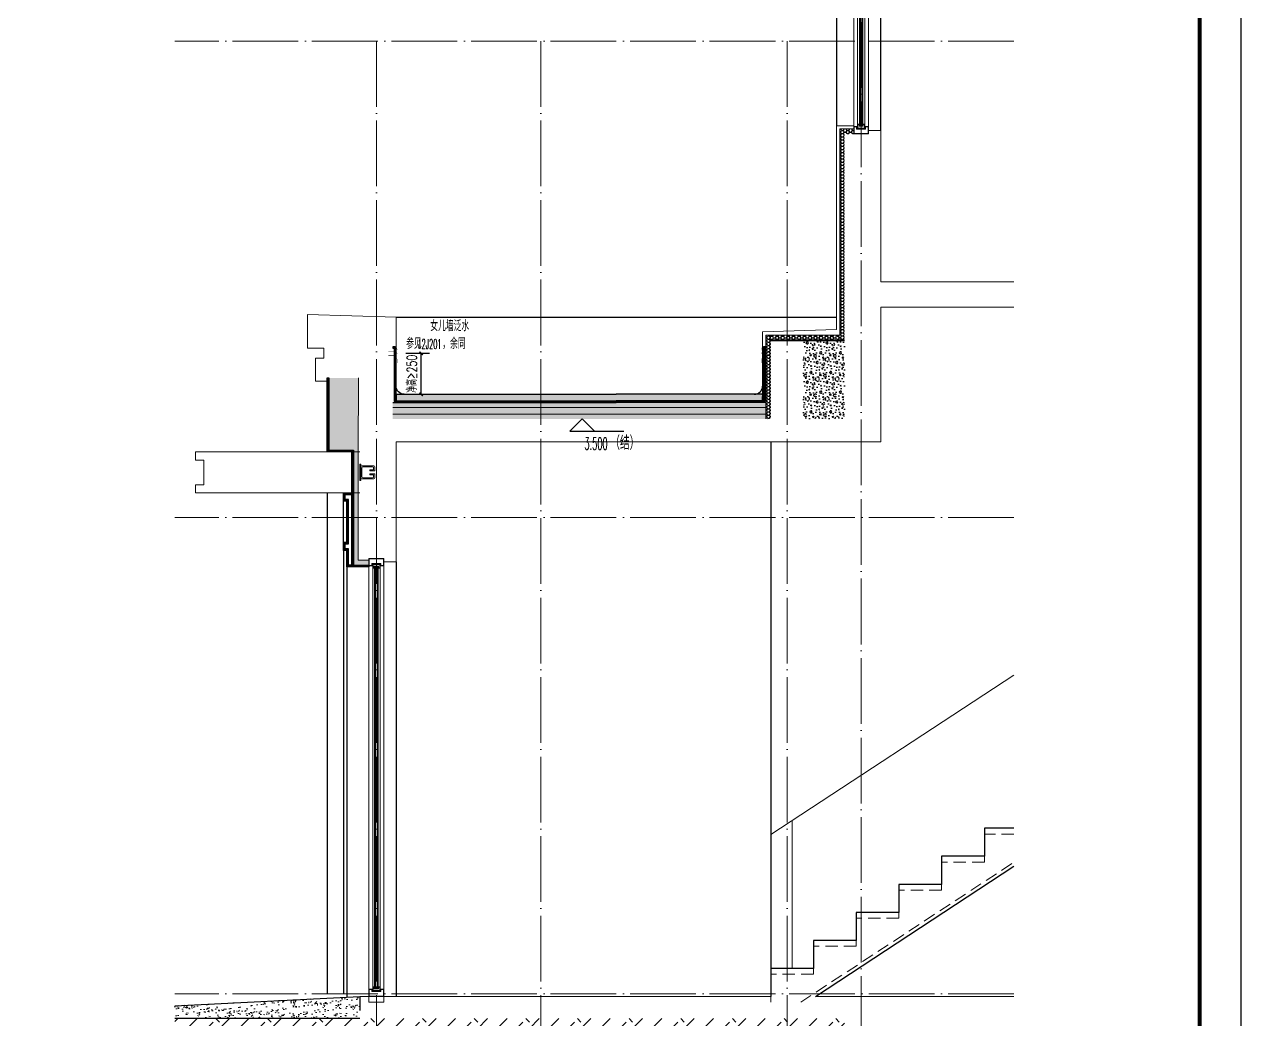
# Model space of a CAD drawing. Extents: x -518115 to 790560, y -210384 to 1628073.
# Drawn here: x 660578 to 667980, y -168600 to -162541 of the extents above; entities that cross this region are included whole.
import ezdxf
from ezdxf.xclip import XClip

# ---------------------------------------------------------------- set-up
doc = ezdxf.new("R2010")
doc.units = 0
doc.header["$LTSCALE"] = 1000
doc.header["$MEASUREMENT"] = 0
doc.header["$XCLIPFRAME"] = 0
for name, pattern in [('DASH', [0.35, 0.25, -0.1]), ('DOTE', [2.42, 2, -0.2, 0.02, -0.2]), ('HIDDEN', [0.375, 0.25, -0.125])]:
    doc.linetypes.add(name, pattern=pattern)
for name, color, linetype in [('3-剖面填充（细）', 250, 'Continuous'), ('3-屋面构造层', 157, 'Continuous'), ('DIM_ELEV', 3, 'Continuous'), ('DIM_IDEN', 67, 'Continuous'), ('PUB_TEXT', 4, 'Continuous'), ('SURFACE', 6, 'Continuous'), ('图框', 140, 'Continuous'), ('看线', 251, 'Continuous'), ('立面', 73, 'Continuous'), ('立面-看线', 251, 'Continuous')]:
    doc.layers.add(name, color=color, linetype=linetype)
for name, color, linetype, lineweight in [('DOTE', 19, 'DOTE', 9), ('PUB_HATCH', 8, 'Continuous', 9), ('S_WINDOW', 144, 'Continuous', 15), ('STAIR', 2, 'Continuous', 18), ('WALL', 9, 'Continuous', 40), ('内粉刷', 37, 'Continuous', 9), ('填充', 251, 'Continuous', 5), ('栏杆', 163, 'Continuous', 5), ('立面-普通轮廓', 7, 'Continuous', 18), ('立面-栏杆', 105, 'Continuous', 15), ('细细', 250, 'Continuous', 0)]:
    doc.layers.add(name, color=color, linetype=linetype, lineweight=lineweight)
doc.styles.add('_TCH_DIM', font='SIMPLEX.shx', dxfattribs={"width": 0.7, "bigfont": 'GBCBIG.shx'})
doc.styles.add('_TCH_DIM_T3', font='SIMPLEX.shx', dxfattribs={"width": 0.494118, "bigfont": 'GBCBIG.shx'})
doc.dimstyles.new('_TCH_ARCH&&20', dxfattribs={"dimtxt": 59.5, "dimasz": 20, "dimexe": 50, "dimexo": 60, "dimgap": 25.25, "dimtad": 1, "dimdec": 0, "dimzin": 0, "dimdsep": 46, "dimtxsty": '_TCH_DIM_T3', "dimblk": 'ARCHTICK', "dimcen": 0.09, "dimclrt": 7, "dimazin": 2, "dimtfac": 1, "dimtdec": 0, "dimtix": 1, "dimtmove": 2, "dimatfit": 3, "dimfxl": 1, "dimtolj": 1, "dimtzin": 0, "dimarcsym": 0})
pattern_1 = [(315, (-218910.2607, -140541.0897), (-1.767766953, -1.767766953), []), (315, (-218909.0822, -140541.0897), (-1.767766953, -1.767766953), [])]
pattern_2 = [(315, (-218910.2607, -141979.3279), (-1.767766953, -1.767766953), []), (315, (-218909.0822, -141979.3279), (-1.767766953, -1.767766953), [])]
pattern_3 = [(315, (-341744.1448, -698010.1697), (-1.767766953, -1.767766953), []), (315, (-341742.9663, -698010.1697), (-1.767766953, -1.767766953), [])]
pattern_4 = [(315, (-341744.146, -695306.734), (-1.767766953, -1.767766953), []), (315, (-341742.9675, -695306.734), (-1.767766953, -1.767766953), [])]

# ---------------------------------------------------------------- blocks, each defined once
blk = doc.blocks.new('FGHFG4334GDFGDFFGGGGGGDFG4G')
at = {"layer": 'SURFACE', "const_width": 2.25}
for points in [[(46.5, 0), (0, 0)], [(46.5, -27.6), (0, -27.6)]]:
    blk.add_lwpolyline(points, dxfattribs=at)
at = {"layer": 'SURFACE', "const_width": 1.5}
blk.add_lwpolyline([(46.5, 17.2, -1), (46.5, 5.2), (46.5, -6.8, -1), (46.5, -18.8), (46.5, -36.8), (52.5, -48), (52.5, -72.8)], format="xyb", dxfattribs=at)
blk = doc.blocks.new('FGDGDGD')
at = {"layer": '3-屋面构造层'}
h = blk.add_hatch(dxfattribs=at)
h.set_pattern_fill('隔热材料01', color=256, scale=7.692308, style=0)
h.set_pattern_definition([(270, (9.5186, 433.228), (3.846153863, -7e-16), [0.385980771, -3.460173092]), (270, (6.637, 433.228), (3.846153863, -7e-16), [0.385980771, -3.460173092]), (90, (8.5996, 430.618), (-3.846153863, 2e-16), [0.385980771, -3.460173092]), (90, (7.556, 430.618), (-3.846153863, 2e-16), [0.385980771, -3.460173092]), (180, (10.002, 430), (-5e-16, -3.846153863), [3.848019248, 0.001865385]), (135, (8.9282, 430.193), (2e-16, 3.846144175), [0.328307694, -5.110980792]), (116.56505, (12.5422, 430.4251), (8.6793e-06, 3.8461487416), [0.215769232, -8.384500037]), (116.56505, (8.696, 430.4251), (8.6793e-06, 3.8461487416), [0.215769232, -8.384500037]), (153.43495, (13.1603, 430), (-8.679e-06, 3.846148742), [0.431538463, -8.168730805]), (153.43495, (9.3142, 430), (-8.679e-06, 3.846148742), [0.431538463, -8.168730805]), (63.43495, (12.4457, 431.0041), (-8.6793e-06, 3.8461487416), [2.054923086, -6.545346183]), (63.43495, (8.5996, 431.0041), (-8.6793e-06, 3.8461487416), [2.054923086, -6.545346183]), (116.56505, (13.3647, 433.228), (8.6793e-06, 3.8461487416), [0.215769232, -8.384500037]), (116.56505, (9.5186, 433.228), (8.6793e-06, 3.8461487416), [0.215769232, -8.384500037]), (135, (9.422, 433.421), (2e-16, 3.846144175), [0.328307694, -5.110980792]), (153.43495, (13.036, 433.6532), (-8.679e-06, 3.846148742), [0.431538463, -8.168730805]), (153.43495, (9.19, 433.6532), (-8.679e-06, 3.846148742), [0.431538463, -8.168730805]), (45, (6.7336, 433.421), (2e-16, 3.846144175), [0.328307694, -5.110980792]), (63.43495, (10.4833, 433.228), (-8.6793e-06, 3.8461487416), [0.215769232, -8.384500037]), (63.43495, (6.6371, 433.228), (-8.6793e-06, 3.8461487416), [0.215769232, -8.384500037]), (26.56505, (10.812, 433.6532), (8.679e-06, 3.846148742), [0.431538463, -8.168730805]), (26.56505, (6.9658, 433.6532), (8.679e-06, 3.846148742), [0.431538463, -8.168730805]), (116.56505, (11.4023, 431.0041), (8.6793e-06, 3.8461487416), [2.054923086, -6.545346183]), (116.56505, (7.5561, 431.0041), (8.6793e-06, 3.8461487416), [2.054923086, -6.545346183]), (45, (7.2275, 430.193), (2e-16, 3.846144175), [0.328307694, -5.110980792]), (63.43495, (11.3058, 430.4251), (-8.6793e-06, 3.8461487416), [0.215769232, -8.384500037]), (63.43495, (7.4596, 430.4251), (-8.6793e-06, 3.8461487416), [0.215769232, -8.384500037]), (26.56505, (10.6877, 430), (8.679e-06, 3.846148742), [0.431538463, -8.168730805]), (26.56505, (6.8415, 430), (8.679e-06, 3.846148742), [0.431538463, -8.168730805])])
edge = h.paths.add_edge_path()
edge.add_arc((682180.8, 585366.2), 9.23, 450, 540, ccw=False)
edge.add_line((682180.8, 585375.4), (682191.6, 585375.4))
edge.add_line((682191.6, 585375.4), (682191.6, 585366.2))
edge.add_line((682191.6, 585366.2), (682171.6, 585366.2))
h = blk.add_hatch(dxfattribs=at)
h.set_pattern_fill('混凝土', color=256, scale=5, angle=-1.14576, style=0)
h.set_pattern_definition([(48.854237, (-82751.966, -43707.863), (35.7930991, -3.8540962), [3.75, -41.25]), (353.854237, (-82751.966, -43707.863), (-6.1841378, 37.7408106), [3, -33]), (99.305637, (-82748.983, -43708.185), (29.6089874, 33.886691), [3.1870095, -35.0571056]), (45.038437, (-82751.766, -43697.865), (53.1858973, -9.3413237), [5.625, -61.875]), (95.489837, (-82747.334, -43698.644), (47.6977146, 47.7616795), [4.7805144, -52.58565]), (350.038437, (-82751.766, -43697.865), (47.6976773, 47.7617167), [4.5, -49.5]), (19.854237, (-82746.817, -43700.465), (29.4368469, -20.7237073), [3.75, -41.25]), (324.854237, (-82746.817, -43700.465), (12.8883392, 36.0069862), [3, -33]), (70.305637, (-82744.364, -43702.192), (42.3251977, 15.2832459), [3.1870095, -35.0571056]), (36.3542372, (-82751.966, -43707.863), (0.9406985, 16.62920733), [0, -32.6, 0, -33.5, 0, -33.125]), (6.3542372, (-82751.966, -43707.863), (13.54517982, 19.45362572), [0, -19.1, 0, -31.85, 0, -12.625]), (326.3542372, (-82763.114, -43707.64), (26.66323482, -1.66123381), [0, -12.5, 0, -39, 0, -51.75]), (316.3542372, (-82768.113, -43707.54), (29.2535633, 4.4211788), [0, -16.25, 0, -25.9, 0, -36.75])])
h.paths.add_polyline_path([(674875.1, 585046.2), (674875.1, 585086.2), (682171.6, 585086.2), (682171.6, 585046.2)])
h = blk.add_hatch(dxfattribs=at)
h.set_pattern_fill('隔热材料03', color=256, scale=12.5, style=0)
h.set_pattern_definition([(113.578, (-500407.8114, 374696.8656), (-0.0086926214, 6.2699620763), [1.075, -0.5693125, 2.8375, -0.5693125, 1.075, -0.6825]), (66.42, (-500406.1744, 374696.8656), (2.727787851, 6.0425e-05), [1.075, -0.5693125, 2.840375, -0.5693125, 1.075, -0.6825]), (180, (-500406.1744, 374696.8656), (0, 6.25), [1.636625, -1.0910625]), (180, (-500407.538, 374702.4906), (0, 6.25), [1.636625, -1.0910625]), (90, (-500405.7427, 374697.8548), (2.72775, 2e-16), [0.52175, -5.72825]), (90, (-500407.1066, 374700.9798), (2.72775, 2e-16), [0.52175, -5.72825]), (90, (-500408.2427, 374697.8548), (2.72775, 2e-16), [0.52175, -5.72825]), (90, (-500409.6066, 374700.9798), (2.72775, 2e-16), [0.52175, -5.72825])])
edge = h.paths.add_edge_path()
edge.add_line((682177.8, 585086.2), (682177.8, 585050.2))
edge.add_arc((682171.6, 585050.2), 6.25, 270, 360, ccw=False)
edge.add_line((682171.6, 585044), (682171.6, 585086.2))
edge.add_line((682171.6, 585086.2), (682177.8, 585086.2))
h = blk.add_hatch(dxfattribs=at)
h.set_pattern_fill('焦渣矿渣', color=256, scale=4, angle=-1.14576, style=0)
h.set_pattern_definition([(358.8542372, (-82751.966, -43697.863), (8.27546507, 13.69326162), [1.6, -14.4]), (298.8542372, (-82751.966, -43697.863), (15.99644496, -0.32013217), [1.6, -14.4]), (238.8542372, (-82750.366, -43697.895), (7.72097989, -14.0133938), [1.6, -14.4]), (268.8542372, (-82745.567, -43697.991), (15.83683295, -8.3183365), [2.4, -11.456]), (268.8542372, (-82743.967, -43698.023), (15.83683295, -8.3183365), [2.4, -11.456]), (268.8542372, (-82742.368, -43698.055), (15.83683295, -8.3183365), [2.4, -11.456])])
h.paths.add_polyline_path([(674875.1, 585006.2), (674875.1, 585036.2), (682191.6, 585036.2), (682191.6, 585006.2)])
h = blk.add_hatch(dxfattribs=at)
h.set_pattern_fill('加气混凝土', color=256, scale=5, style=0)
h.set_pattern_definition([(0, (-82734.266, -43726.163), (30, 60), [0, -60]), (0, (-82769.366, -43734.263), (30, 60), [0, -60]), (0, (-82749.866, -43734.863), (30, 60), [0, -60]), (0, (-82728.566, -43717.163), (30, 60), [0, -60]), (0, (-82753.466, -43737.863), (30, 60), [0, -60]), (0, (-82722.566, -43679.363), (30, 60), [0, -60]), (0, (-82740.866, -43684.163), (30, 60), [0, -60]), (0, (-82731.266, -43691.663), (30, 60), [0, -60]), (0, (-82780.166, -43692.863), (30, 60), [0, -60]), (0, (-82750.766, -43695.563), (30, 60), [0, -60]), (0, (-82762.166, -43710.863), (30, 60), [0, -60]), (0, (-82761.566, -43733.363), (30, 60), [0, -60]), (0, (-82739.066, -43735.763), (30, 60), [0, -60]), (0, (-82722.566, -43709.363), (30, 60), [0, -60]), (0, (-82778.666, -43718.663), (30, 60), [0, -60]), (0, (-82773.566, -43708.463), (30, 60), [0, -60]), (0, (-82750.166, -43712.663), (30, 60), [0, -60]), (0, (-82758.566, -43721.363), (30, 60), [0, -60]), (0, (-82763.366, -43701.563), (30, 60), [0, -60]), (0, (-82755.866, -43679.063), (30, 60), [0, -60]), (0, (-82776.266, -43731.263), (30, 60), [0, -60]), (0, (-82743.266, -43691.363), (30, 60), [0, -60]), (0, (-82771.166, -43690.463), (30, 60), [0, -60]), (0, (-82775.966, -43682.663), (30, 60), [0, -60]), (130.601294, (-82726.2516, -43698.149), (-149.999998343, 180.000000787), [2.6341554, -1103.7111]), (18.4349488, (-82730.537, -43697.006), (149.99999945, 59.99999956), [2.710524, -376.76279]), (90, (-82730.537, -43699.578), (30, 60), [2.5714284, -117.428565]), (161.565051, (-82727.966, -43700.435), (-150.000000755, 59.99999553), [2.710524, -376.76279]), (53.1301023, (-82727.966, -43700.435), (30.00000006, 59.99999997), [2.857143, -297.14285]), (135, (-82725.68, -43731.006), (-30.00000363, 59.99999594), [2.424366, -167.28126]), (45, (-82729.109, -43731.006), (29.9999998, 59.99999976), [2.424366, -167.28126]), (135, (-82727.394, -43732.72), (-30.00000363, 59.99999594), [2.424366, -167.28126]), (45, (-82727.394, -43732.72), (29.9999998, 59.99999976), [2.424366, -167.28126]), (116.565051, (-82754.537, -43690.72), (-5.2e-06, 119.9999967), [3.1943826, -63.88765]), (180, (-82755.966, -43687.863), (-30, 60), [3.4285716, -56.571425]), (63.434949, (-82760.823, -43690.72), (3e-07, 119.9999994), [3.1943826, -63.88765]), (116.565051, (-82759.394, -43693.58), (-5.2e-06, 119.9999967), [3.1943826, -63.88765]), (0, (-82759.394, -43693.58), (30, 60), [3.4285716, -56.571425]), (63.434949, (-82755.966, -43693.58), (3e-07, 119.9999994), [3.1943826, -63.88765]), (107.102728, (-82731.9658, -43711.0063), (-89.999996559, 300.000000484), [3.8861346, -1628.29025]), (143.972626, (-82733.1087, -43707.292), (-569.999992774, 419.999999525), [3.8861346, -812.202]), (180, (-82736.25, -43705.006), (-30, 60), [3.7142856, -56.28571]), (36.0273733, (-82743.1087, -43707.292), (569.999995788, 419.999995472), [3.8861346, -812.202]), (71.5650511, (-82744.252, -43710.721), (90.00000046, 299.99999948), [3.6140316, -375.85928]), (107.102728, (-82743.1087, -43714.4348), (-89.999996559, 300.000000484), [3.8861346, -1628.29025]), (143.972626, (-82739.966, -43716.7206), (-569.999992774, 419.999999525), [3.8861346, -812.202]), (0, (-82739.966, -43716.72), (30, 60), [3.7142856, -56.28571]), (36.0273733, (-82736.2516, -43716.7206), (569.999995788, 419.999995472), [3.8861346, -812.202]), (71.5650511, (-82733.109, -43714.435), (90.00000046, 299.99999948), [3.6140316, -375.85928]), (150.255118, (-82731.3944, -43683.006), (-90.000000213, 59.999999257), [2.303502, -481.43196]), (90, (-82733.394, -43684.15), (30, 60), [2.2857144, -117.714275]), (29.7448813, (-82733.3944, -43684.149), (90.000000053, 59.99999972), [2.303502, -481.43196]), (116.565051, (-82745.394, -43725.58), (-5.2e-06, 119.9999967), [3.1943826, -63.88765]), (168.690067, (-82746.823, -43722.7206), (-270.0000002, 59.999998494), [2.9137254, -608.96855]), (41.1859251, (-82751.9658, -43724.149), (749.999995456, 659.999994229), [3.0371844, -1272.5802]), (90, (-82751.966, -43727.006), (30, 60), [2.857143, -117.14285]), (138.814074, (-82749.68, -43729.0063), (-749.999986669, 660.000004204), [3.0371844, -1272.5802]), (16.6992442, (-82749.68, -43729.0063), (989.999992552, 299.999996858), [2.982945, -1249.85375]), (60.9453959, (-82746.823, -43728.149), (29.99999992, 59.999999469), [2.9416086, -1232.53395]), (109.983106, (-82770.5373, -43700.4348), (-150.000000565, 419.9999988885), [3.3442002, -1401.21975]), (155.556045, (-82771.68, -43697.292), (-390.0000014866, 179.99999626), [3.4522986, -1446.51315]), (24.4439547, (-82777.9658, -43697.292), (390.0000001945, 179.999999134), [3.4522986, -1446.51315]), (70.0168934, (-82779.1087, -43700.4348), (150.000000452, 419.999998958), [3.3442002, -1401.21975]), (109.983106, (-82777.9658, -43703.5777), (-150.000000565, 419.9999988885), [3.3442002, -1401.21975]), (160.016893, (-82774.823, -43704.7206), (-150.000000088, 59.999997267), [3.3442002, -698.93775]), (19.9831065, (-82774.823, -43704.7206), (149.999999176, 59.999999905), [3.3442002, -698.93775]), (70.0168934, (-82771.68, -43703.5777), (150.000000452, 419.999998958), [3.3442002, -1401.21975]), (122.005383, (-82748.2516, -43705.8634), (-30.000004026, 59.999996937), [2.6954232, -563.3434]), (18.4349488, (-82752.252, -43704.435), (149.99999945, 59.99999956), [2.710524, -376.76279]), (90, (-82752.252, -43707.006), (30, 60), [2.5714284, -117.428565]), (161.565051, (-82749.68, -43707.863), (-150.000000755, 59.99999553), [2.710524, -376.76279]), (54.4623222, (-82749.68, -43707.8634), (209.999999696, 299.99999955), [2.457807, -1029.82115]), (116.565051, (-82765.68, -43720.435), (-5.2e-06, 119.9999967), [3.1943826, -63.88765]), (180, (-82767.11, -43717.58), (-30, 60), [3.142857, -56.85714]), (59.0362434, (-82771.966, -43720.435), (30.000000098, 59.99999971), [3.3319728, -696.3822]), (120.963756, (-82770.2516, -43723.292), (-30.0000041, 59.999997245), [3.3319728, -696.3822]), (0, (-82770.25, -43723.29), (30, 60), [3.142857, -56.85714]), (63.434949, (-82767.11, -43723.29), (3e-07, 119.9999994), [3.1943826, -63.88765])])
h.paths.add_polyline_path([(682191.6, 584936.2), (674875.1, 584936.2), (674875.1, 584966.2), (682191.6, 584966.2)])
at = {"layer": '立面-看线'}
h = blk.add_hatch(dxfattribs=at)
h.set_pattern_fill('HONEY', color=256, scale=7)
h.set_pattern_definition([(0, (-799653.24, -415240.13), (16.66875, 9.623705), [11.1125, -22.225]), (120, (-799653.24, -415240.13), (-16.66874801, 9.62370845), [11.1125, -22.225]), (60, (-799653.24, -415240.13), (1.99e-06, 19.24741345), [-22.225, 11.1125])])
h.paths.add_polyline_path([(682191.6, 584966.2), (674875.1, 584966.2), (674875.1, 585006.2), (682191.6, 585006.2)])
at = {"layer": '3-屋面构造层'}
for p, q in [((682177.8, 585086.2), (674875.1, 585086.2)), ((682171.6, 585046.2), (674875.1, 585046.2)), ((682171.6, 585086.2), (682171.6, 585044)), ((682191.6, 585036.2), (674875.1, 585036.2))]:
    blk.add_line(p, q, dxfattribs=at)
at = {"layer": '3-屋面构造层', "color": 251, "linetype": 'DASH', "ltscale": 0.05, "true_color": 0x636466, "const_width": 2.5}
for points in [[(682056.6, 585042.7), (682171.6, 585042.7, 0.414214), (682179.1, 585050.2), (682179.1, 585366.2)], [(682056.6, 585039), (682171.6, 585039, 0.414214), (682182.8, 585050.2), (682182.8, 585366.2)]]:
    blk.add_lwpolyline(points, format="xyb", dxfattribs=at)
at = {"layer": '3-屋面构造层', "color": 251, "true_color": 0x636466}
for points in [[(682056.6, 585041.5), (682171.6, 585041.5, 0.414214), (682180.3, 585050.2), (682180.3, 585366.2)], [(682056.6, 585044), (682171.6, 585044, 0.414214), (682177.8, 585050.2), (682177.8, 585366.2)], [(682056.6, 585040.2), (682171.6, 585040.2, 0.414214), (682181.6, 585050.2), (682181.6, 585366.2), (682184.1, 585366.2), (682184.1, 585050.2, -0.414214), (682171.6, 585037.7), (682056.6, 585037.7)]]:
    blk.add_lwpolyline(points, format="xyb", dxfattribs=at)
at = {"layer": '3-屋面构造层', "ltscale": 0.8}
blk.add_lwpolyline([(682171.6, 585366.2, -0.414214), (682180.8, 585375.4), (682191.6, 585375.4), (682191.6, 585366.2), (682171.6, 585366.2)], format="xyb", dxfattribs=at)
at = {"layer": '3-屋面构造层', "color": 251, "linetype": 'DASH', "ltscale": 0.05, "true_color": 0x636466, "const_width": 2.5}
for points in [[(682056.6, 585042.7), (682042.7, 585039)], [(682042.7, 585039), (674875.1, 585039)]]:
    blk.add_lwpolyline(points, dxfattribs=at)
at = {"layer": '3-屋面构造层', "color": 251, "true_color": 0x636466}
for points in [[(682056, 585043.8), (682042.1, 585040.1)], [(682042.7, 585040.2), (674875.1, 585040.2)], [(674875.1, 585037.7), (682042.7, 585037.7)], [(682043.2, 585037.9), (682057.1, 585041.6)]]:
    blk.add_lwpolyline(points, dxfattribs=at)
at = {"layer": '3-屋面构造层'}
blk.add_arc((682121.6, 585136.2), 50, 270, 360, dxfattribs=at)
at = {"layer": 'PUB_HATCH', "color": 215, "true_color": 0xa953a0}
for p, q in [((682191.6, 585006.2), (674875.1, 585006.2)), ((682191.6, 584966.2), (674875.1, 584966.2))]:
    blk.add_line(p, q, dxfattribs=at)
at = {"layer": '3-屋面构造层', "color": 1, "xscale": -1}
blk.add_blockref('FGHFG4334GDFGDFFGGGGGGDFG4G', (682218.1, 585349), dxfattribs=at)
blk = doc.blocks.new('A$C40486AD2')
at = {"layer": 'PUB_TEXT', "style": '_TCH_DIM'}
for s, height, width, p in [('女儿墙泛水', 67.52, 0.7, (254.8, 115.3)), ('参见', 67.52, 0.7, (107.7, 7.5)), ('，余同', 67.52, 0.7, (327.8, 7.5)), ('12J201', 59.5, 0.494118, (176.6, 7.5))]:
    blk.add_text(s, height=height, dxfattribs=dict(at, width=width)).set_placement(p)
blk = doc.blocks.new('_ArchTick')
at = {"color": 0, "linetype": 'ByBlock', "const_width": 0.4}
blk.add_lwpolyline([(-0.5, -0.5), (0.5, 0.5)], dxfattribs=at)
blk = doc.blocks.new('*D331')
at = {"layer": 'Defpoints', "color": 0, "transparency": 16777216}
for p in [(662840.3, -164543), (662992.8, -164543), (662840.3, -164793)]:
    blk.add_point(p, dxfattribs=at)
at = {"layer": 'DIM_IDEN', "color": 0, "lineweight": -2, "transparency": 16777216}
for p, q in [((662900.3, -164543), (663042.8, -164543)), ((662992.8, -164793), (662992.8, -164543)), ((662900.3, -164793), (663042.8, -164793))]:
    blk.add_line(p, q, dxfattribs=at)
at = {"layer": 'DIM_IDEN', "color": 0, "lineweight": -2, "transparency": 16777216, "xscale": 20, "yscale": 20, "zscale": 20}
for p, rotation in [((662992.8, -164543), 90), ((662992.8, -164793), 270)]:
    blk.add_blockref('_ArchTick', p, dxfattribs=dict(at, rotation=rotation))
at = {"layer": 'DIM_IDEN', "color": 7, "transparency": 16777216, "insert": (662936.2, -164668), "char_height": 59.5, "attachment_point": 5, "rotation": 90, "style": '_TCH_DIM_T3'}
blk.add_mtext('\\A1;{\\W0.70588;净高≥250}', dxfattribs=at)
blk = doc.blocks.new('zrszerf')
at = {"layer": '细细'}
h = blk.add_hatch(dxfattribs=at)
h.set_pattern_fill('金属', color=256, style=0)
h.set_pattern_definition(pattern_1)
h.paths.add_polyline_path([(257694.9, 608543.3), (257714.9, 608543.3), (257714.9, 608556.8), (257764.9, 608556.8), (257764.9, 608543.3), (257784.9, 608543.3), (257784.9, 608588.3), (257694.9, 608588.3)])
h.paths.add_polyline_path([(257712.9, 608558.8), (257712.9, 608545.3), (257696.9, 608545.3), (257696.9, 608586.3), (257782.9, 608586.3), (257782.9, 608545.3), (257766.9, 608545.3), (257766.9, 608558.8)], flags=16)
h = blk.add_hatch(dxfattribs=at)
h.set_pattern_fill('金属', color=256, style=0)
h.set_pattern_definition(pattern_1)
h.paths.add_polyline_path([(257762.4, 608554.8), (257762.4, 608529.8), (257750.4, 608529.8), (257750.4, 608539.8), (257729.4, 608539.8), (257729.4, 608529.8), (257717.4, 608529.8), (257717.4, 608554.8)])
h.paths.add_polyline_path([(257719.4, 608552.8), (257719.4, 608531.8), (257727.4, 608531.8), (257727.4, 608541.8), (257752.4, 608541.8), (257752.4, 608531.8), (257760.4, 608531.8), (257760.4, 608552.8)], flags=16)
h = blk.add_hatch(color=256, dxfattribs=at)
edge = h.paths.add_edge_path()
edge.add_line((257735.4, 608539.8), (257735.4, 608527.8))
edge.add_arc((257739.9, 608519.5), 9.44, 61.51755, 118.48245, ccw=False)
edge.add_line((257744.4, 608527.8), (257744.4, 608539.8))
edge.add_arc((257739.9, 608548.1), 9.44, 241.51755, 298.48245, ccw=False)
h = blk.add_hatch(dxfattribs=at)
h.set_pattern_fill('金属', color=256, style=0)
h.set_pattern_definition(pattern_2)
h.paths.add_polyline_path([(257694.9, 607233.3), (257714.9, 607233.3), (257714.9, 607219.8), (257764.9, 607219.8), (257764.9, 607233.3), (257784.9, 607233.3), (257784.9, 607188.3), (257694.9, 607188.3)])
h.paths.add_polyline_path([(257712.9, 607217.8), (257712.9, 607231.3), (257696.9, 607231.3), (257696.9, 607190.3), (257782.9, 607190.3), (257782.9, 607231.3), (257766.9, 607231.3), (257766.9, 607217.8)], flags=16)
h = blk.add_hatch(dxfattribs=at)
h.set_pattern_fill('金属', color=256, style=0)
h.set_pattern_definition(pattern_2)
h.paths.add_polyline_path([(257762.4, 607221.8), (257762.4, 607246.8), (257750.4, 607246.8), (257750.4, 607236.8), (257729.4, 607236.8), (257729.4, 607246.8), (257717.4, 607246.8), (257717.4, 607221.8)])
h.paths.add_polyline_path([(257719.4, 607223.8), (257719.4, 607244.8), (257727.4, 607244.8), (257727.4, 607234.8), (257752.4, 607234.8), (257752.4, 607244.8), (257760.4, 607244.8), (257760.4, 607223.8)], flags=16)
h = blk.add_hatch(color=256, dxfattribs=at)
edge = h.paths.add_edge_path()
edge.add_line((257735.4, 607236.8), (257735.4, 607248.8))
edge.add_arc((257739.9, 607257.1), 9.44, 241.51755, 298.48245)
edge.add_line((257744.4, 607248.8), (257744.4, 607236.8))
edge.add_arc((257739.9, 607228.5), 9.44, 61.51755, 118.48245)
at = {"layer": 'S_WINDOW'}
for p, q in [((257694.9, 607233.3), (257694.9, 608543.3)), ((257717.4, 607246.8), (257717.4, 608529.8)), ((257762.4, 607246.8), (257762.4, 608529.8)), ((257784.9, 607233.3), (257784.9, 608543.3))]:
    blk.add_line(p, q, dxfattribs=at)
for points in [[(257784.9, 608588.3), (257784.9, 608543.3), (257764.9, 608543.3), (257764.9, 608556.8), (257714.9, 608556.8), (257714.9, 608543.3), (257694.9, 608543.3), (257694.9, 608588.3)], [(257782.9, 608586.3), (257782.9, 608545.3), (257766.9, 608545.3), (257766.9, 608558.8), (257712.9, 608558.8), (257712.9, 608545.3), (257696.9, 608545.3), (257696.9, 608586.3)], [(257762.4, 608554.8), (257762.4, 608529.8), (257750.4, 608529.8), (257750.4, 608539.8), (257729.4, 608539.8), (257729.4, 608529.8), (257717.4, 608529.8), (257717.4, 608554.8)], [(257760.4, 608552.8), (257760.4, 608531.8), (257752.4, 608531.8), (257752.4, 608541.8), (257727.4, 608541.8), (257727.4, 608531.8), (257719.4, 608531.8), (257719.4, 608552.8)], [(257784.9, 607188.3), (257784.9, 607233.3), (257764.9, 607233.3), (257764.9, 607219.8), (257714.9, 607219.8), (257714.9, 607233.3), (257694.9, 607233.3), (257694.9, 607188.3)], [(257782.9, 607190.3), (257782.9, 607231.3), (257766.9, 607231.3), (257766.9, 607217.8), (257712.9, 607217.8), (257712.9, 607231.3), (257696.9, 607231.3), (257696.9, 607190.3)], [(257762.4, 607221.8), (257762.4, 607246.8), (257750.4, 607246.8), (257750.4, 607236.8), (257729.4, 607236.8), (257729.4, 607246.8), (257717.4, 607246.8), (257717.4, 607221.8)], [(257760.4, 607223.8), (257760.4, 607244.8), (257752.4, 607244.8), (257752.4, 607234.8), (257727.4, 607234.8), (257727.4, 607244.8), (257719.4, 607244.8), (257719.4, 607223.8)]]:
    blk.add_lwpolyline(points, close=True, dxfattribs=at)
at = {"layer": '细细'}
for points in [[(257729.4, 608529.8), (257729.4, 607246.8)], [(257735.4, 607248.8), (257735.4, 608539.8)], [(257744.4, 607248.8), (257744.4, 608539.8)], [(257750.4, 608529.8), (257750.4, 607246.8)]]:
    blk.add_lwpolyline(points, dxfattribs=at)
for points in [[(257735.4, 608539.8), (257735.4, 608527.8, -0.253805), (257744.4, 608527.8), (257744.4, 608539.8, -0.253805)], [(257735.4, 607236.8), (257735.4, 607248.8, 0.253805), (257744.4, 607248.8), (257744.4, 607236.8, 0.253805)]]:
    blk.add_lwpolyline(points, format="xyb", close=True, dxfattribs=at)
blk = doc.blocks.new('A$C657A2A31')
at = {"layer": '栏杆', "color": 5}
for p, q in [((0, 0), (6.4, 0)), ((0, -100.3), (0, 0)), ((6.4, 0), (6.4, -100.3)), ((84.4, -10), (12.4, -10)), ((12.4, -22.3), (12.4, -78)), ((77.4, -16.3), (18.4, -16.3)), ((59.6, -35.7), (59.6, -41.7)), ((80.4, -35.7), (59.6, -35.7)), ((87.4, -41.7), (59.6, -41.7)), ((59.6, -58.6), (59.6, -64.6)), ((87.4, -58.6), (59.6, -58.6)), ((80.4, -64.6), (59.6, -64.6)), ((83.4, -32.7), (83.4, -22.3)), ((83.4, -67.6), (83.4, -78)), ((90.4, -16), (90.4, -38.7)), ((90.4, -84.3), (90.4, -61.6)), ((6.4, -100.3), (0, -100.3)), ((84.4, -90.3), (12.4, -90.3)), ((77.4, -84), (18.4, -84))]:
    blk.add_line(p, q, dxfattribs=at)
for centre, radius, start, end in [((12.4, -16), 6, 90, 180), ((18.4, -22.3), 6, 90, 180), ((77.4, -22.3), 6, 0, 90), ((80.4, -32.7), 3, 270, 0), ((80.4, -67.6), 3, 0, 90), ((84.4, -16), 6, 0, 90), ((87.4, -38.7), 3, 270, 0), ((87.4, -61.6), 3, 0, 90), ((12.4, -84.3), 6, 180, 270), ((18.4, -78), 6, 180, 270), ((77.4, -78), 6, 270, 0), ((84.4, -84.3), 6, 270, 0)]:
    blk.add_arc(centre, radius, start, end, dxfattribs=at)
blk = doc.blocks.new('GFDDDDRG')
at = {"layer": '图框'}
blk.add_lwpolyline([(923310, -107437), (923310, -159999), (893610, -159999), (893610, -107437)], close=True, dxfattribs=at)
blk.add_lwpolyline([(923310, -107437), (923310, -159999), (893610, -159999), (893610, -107437)], close=True, dxfattribs=at)
at = {"layer": '图框', "const_width": 50}
blk.add_lwpolyline([(894110, -159499), (922810, -159499), (922810, -108687), (894110, -108687)], close=True, dxfattribs=at)

msp = doc.modelspace()

# ---------------------------------------------------------------- hatches: boundary and pattern name
h = msp.add_hatch()
h.set_pattern_fill('ANSI34', color=1, style=0, double=1)
h.set_pattern_definition([(45, (-623812.582, -677943.816), (-6.73519209, 6.73519209), []), (45, (-623810.337, -677943.816), (-6.73519209, 6.73519209), []), (45, (-623808.092, -677943.816), (-6.73519209, 6.73519209), []), (45, (-623805.847, -677943.816), (-6.73519209, 6.73519209), [])])
h.paths.add_polyline_path([(662570.3, -165143), (662570.3, -165843), (662675.3, -165843), (662675.3, -165833), (662580.3, -165833), (662580.3, -165133), (662430.3, -165133), (662430.3, -164693), (662420.3, -164693), (662420.3, -165143)])
at = {"layer": '3-剖面填充（细）'}
h = msp.add_hatch(dxfattribs=at)
h.set_pattern_fill('加气混凝土', color=256, scale=10)
h.set_pattern_definition([(0, (261192.37, -76051.22), (60, 120), [0, -120]), (0, (261122.17, -76067.42), (60, 120), [0, -120]), (0, (261161.17, -76068.62), (60, 120), [0, -120]), (0, (261203.77, -76033.22), (60, 120), [0, -120]), (0, (261153.97, -76074.62), (60, 120), [0, -120]), (0, (261215.77, -75957.62), (60, 120), [0, -120]), (0, (261179.17, -75967.22), (60, 120), [0, -120]), (0, (261198.37, -75982.22), (60, 120), [0, -120]), (0, (261100.57, -75984.62), (60, 120), [0, -120]), (0, (261159.37, -75990.02), (60, 120), [0, -120]), (0, (261136.57, -76020.62), (60, 120), [0, -120]), (0, (261137.77, -76065.62), (60, 120), [0, -120]), (0, (261182.77, -76070.42), (60, 120), [0, -120]), (0, (261215.77, -76017.62), (60, 120), [0, -120]), (0, (261103.57, -76036.22), (60, 120), [0, -120]), (0, (261113.77, -76015.82), (60, 120), [0, -120]), (0, (261160.57, -76024.22), (60, 120), [0, -120]), (0, (261143.77, -76041.62), (60, 120), [0, -120]), (0, (261134.17, -76002.02), (60, 120), [0, -120]), (0, (261149.17, -75957.02), (60, 120), [0, -120]), (0, (261108.37, -76061.42), (60, 120), [0, -120]), (0, (261174.37, -75981.62), (60, 120), [0, -120]), (0, (261118.57, -75979.82), (60, 120), [0, -120]), (0, (261108.97, -75964.22), (60, 120), [0, -120]), (130.601294, (261208.3994, -75995.188), (-299.99999669, 360.00000157), [5.26831, -2207.4222]), (18.434949, (261199.828, -75992.902), (299.9999989, 119.9999991), [5.421048, -753.52558]), (90, (261199.83, -75998.045), (60, 120), [5.142857, -234.85713]), (161.565051, (261204.97, -75999.76), (-300.0000015, 119.99999105), [5.421048, -753.52558]), (53.130102, (261204.97, -75999.76), (60.0000001, 120), [5.714286, -594.2857]), (135, (261209.542, -76060.9), (-60.0000073, 119.999992), [4.848732, -334.56252]), (45, (261202.685, -76060.9), (59.9999996, 119.9999995), [4.848732, -334.56252]), (135, (261206.114, -76064.33), (-60.0000073, 119.999992), [4.848732, -334.56252]), (45, (261206.114, -76064.33), (59.9999996, 119.9999995), [4.848732, -334.56252]), (116.56505, (261151.83, -75980.33), (-1e-05, 239.999993), [6.388765, -127.7753]), (180, (261148.97, -75974.62), (-60, 120), [6.857143, -113.14285]), (63.43495, (261139.26, -75980.33), (5e-07, 240), [6.388765, -127.7753]), (116.56505, (261142.11, -75986.04), (-1e-05, 239.999993), [6.388765, -127.7753]), (0, (261142.11, -75986.04), (60, 120), [6.857143, -113.14285]), (63.43495, (261148.97, -75986.04), (5e-07, 240), [6.388765, -127.7753]), (107.102728, (261196.971, -76020.902), (-179.99999312, 600.00000097), [7.77227, -3256.5805]), (143.972626, (261194.685, -76013.473), (-1139.99998555, 839.99999905), [7.77227, -1624.404]), (180, (261188.4, -76008.9), (-60, 120), [7.42857, -112.57142]), (36.0273733, (261174.685, -76013.473), (1139.99999158, 839.99999094), [7.77227, -1624.404]), (71.565051, (261172.4, -76020.33), (180.0000009, 599.999999), [7.228063, -751.71856]), (107.102728, (261174.685, -76027.759), (-179.99999312, 600.00000097), [7.77227, -3256.5805]), (143.972626, (261180.971, -76032.3305), (-1139.99998555, 839.99999905), [7.77227, -1624.404]), (0, (261180.97, -76032.33), (60, 120), [7.42857, -112.57142]), (36.0273733, (261188.399, -76032.3305), (1139.99999158, 839.99999094), [7.77227, -1624.404]), (71.565051, (261194.685, -76027.76), (180.0000009, 599.999999), [7.228063, -751.71856]), (150.255118, (261198.114, -75964.902), (-180.0000004, 119.9999985), [4.607004, -962.86392]), (90, (261194.114, -75967.19), (60, 120), [4.57143, -235.42855]), (29.7448813, (261194.114, -75967.188), (180.0000001, 119.99999944), [4.607004, -962.86392]), (116.56505, (261170.11, -76050.04), (-1e-05, 239.999993), [6.388765, -127.7753]), (168.690067, (261167.257, -76044.33), (-540.0000004, 119.999997), [5.82745, -1217.9371]), (41.1859251, (261156.971, -76047.1877), (1499.99999091, 1319.99998846), [6.07437, -2545.1604]), (90, (261156.97, -76052.9), (60, 120), [5.714286, -234.2857]), (138.814074, (261161.542, -76056.902), (-1499.99997334, 1320.00000841), [6.07437, -2545.1604]), (16.6992442, (261161.542, -76056.902), (1979.9999851, 599.999993716), [5.96589, -2499.7075]), (60.9453959, (261167.2565, -76055.1877), (59.99999984, 119.99999894), [5.883217, -2465.0679]), (109.983106, (261119.828, -75999.759), (-300.00000113, 839.99999778), [6.6884, -2802.4395]), (155.556045, (261117.5423, -75993.4734), (-780.000002973, 359.99999252), [6.904597, -2893.0263]), (24.4439547, (261104.971, -75993.4734), (780.00000039, 359.99999827), [6.904597, -2893.0263]), (70.0168934, (261102.685, -75999.759), (300.000000904, 839.999997916), [6.6884, -2802.4395]), (109.983106, (261104.971, -76006.045), (-300.00000113, 839.99999778), [6.6884, -2802.4395]), (160.016893, (261111.257, -76008.331), (-300.00000018, 119.99999453), [6.6884, -1397.8755]), (19.9831065, (261111.257, -76008.331), (299.99999835, 119.9999998), [6.6884, -1397.8755]), (70.0168934, (261117.5423, -76006.045), (300.000000904, 839.999997916), [6.6884, -2802.4395]), (122.005383, (261164.4, -76010.616), (-60.00000805, 119.99999387), [5.390846, -1126.6868]), (18.434949, (261156.4, -76007.76), (299.9999989, 119.9999991), [5.421048, -753.52558]), (90, (261156.4, -76012.9), (60, 120), [5.142857, -234.85713]), (161.565051, (261161.542, -76014.616), (-300.0000015, 119.99999105), [5.421048, -753.52558]), (54.4623222, (261161.542, -76014.616), (419.99999939, 599.9999991), [4.915614, -2059.6423]), (116.56505, (261129.54, -76039.76), (-1e-05, 239.999993), [6.388765, -127.7753]), (180, (261126.69, -76034.04), (-60, 120), [6.285714, -113.71428]), (59.0362434, (261116.971, -76039.759), (60.0000002, 119.99999942), [6.663946, -1392.7644]), (120.963756, (261120.399, -76045.473), (-60.0000082, 119.9999945), [6.663946, -1392.7644]), (0, (261120.4, -76045.47), (60, 120), [6.285714, -113.71428]), (63.43495, (261126.69, -76045.47), (5e-07, 240), [6.388765, -127.7753])])
h.paths.add_polyline_path([(665570.3, -164463), (665320.3, -164463), (665320.3, -164943), (665570.3, -164943)])
at = {"layer": '填充'}
h = msp.add_hatch(dxfattribs=at)
h.set_pattern_fill('AR-CONC', color=256, scale=50, style=0)
h.set_pattern_definition([(50, (-13924977.7, -5524350.75), (91.0923345, -7.96954277), [9.525, -104.775]), (355, (-13924977.7, -5524350.75), (-17.621413, 95.52832144), [7.62, -83.82]), (100.451, (-13924970.11, -5524351.415), (73.47125083, 87.5583439), [8.095, -89.045]), (46.1842, (-13924977.7, -5524325.35), (135.53952045, -21.021164), [14.2875, -157.1625]), (96.6356, (-13924966.4, -5524327.1), (118.7021172, 123.712778), [12.1425, -133.5675]), (351.184, (-13924977.7, -5524325.35), (118.7023029, 123.7125589), [11.43, -125.73]), (21, (-13924965, -5524331.7), (75.8074399, -51.13275926), [9.525, -104.775]), (326, (-13924965, -5524331.7), (30.9010142, 92.09398306), [7.62, -83.82]), (71.4514, (-13924958.68, -5524335.96), (106.7082454, 40.96142886), [8.095, -89.045]), (37.5, (-13924977.7, -5524350.75), (1.544301625, 42.277519437), [0, -82.804, 0, -85.09, 0, -84.1375]), (7.5, (-13924977.7, -5524350.75), (33.40983126, 50.09028741), [0, -48.514, 0, -80.899, 0, -32.0675]), (327.5, (-13925006.02, -5524350.75), (67.79529758, -2.864372), [0, -31.75, 0, -99.06, 0, -131.445]), (317.5, (-13925018.72, -5524350.75), (74.0645907, 12.71324552), [0, -41.275, 0, -65.786, 0, -93.345])])
h.paths.add_polyline_path([(661493.3, -168514.3), (661493.3, -168592.7), (662620.3, -168592.7), (662620.3, -168458.2)])
h = msp.add_hatch(dxfattribs=at)
h.set_pattern_fill('EARTH', color=250, scale=70, angle=45, style=0)
h.set_pattern_definition([(45, (-135833.03, -555057.3), (0, 314.308964), [222.25, -222.25]), (45, (-135891.96, -554998.36), (0, 314.308964), [222.25, -222.25]), (45, (-135950.9, -554939.43), (0, 314.308964), [222.25, -222.25]), (135, (-135950.9, -554900.14), (-314.308964, 0), [222.25, -222.25]), (135, (-135891.96, -554841.2), (-314.308964, 0), [222.25, -222.25]), (135, (-135833.03, -554782.27), (-314.308964, 0), [222.25, -222.25])])
h.paths.add_polyline_path([(661493.3, -169167.4), (665070.3, -169167.4), (665070.3, -169543), (665570.3, -169543), (665570.3, -168592.8), (661493.3, -168593)])
at = {"layer": '立面'}
h = msp.add_hatch(dxfattribs=at)
h.set_pattern_fill('ANSI31', color=251, scale=2)
h.set_pattern_definition([(45, (-122863.6334, -555044.0018), (-2.24506403, 2.24506403), [])])
h.paths.add_polyline_path([(662570.2, -165393), (662570.4, -165843), (662540.4, -165843), (662540.4, -165742.7), (662520.4, -165742.7), (662520.4, -165692.7), (662540.4, -165692.7), (662540.5, -165442.9), (662520.3, -165442.7), (662520.3, -165393)])
h.paths.add_polyline_path([(662550.5, -165433), (662530.3, -165432.8), (662530.3, -165403), (662570.3, -165403), (662570.3, -165833), (662550.4, -165833), (662550.5, -165732.7), (662530.4, -165732.7), (662530.4, -165702.7), (662550.4, -165702.7)], flags=16)
at = {"layer": '立面-看线'}
h = msp.add_hatch(dxfattribs=at)
h.set_pattern_fill('HONEY', color=256, scale=7)
h.set_pattern_definition([(0, (-145482.979, -549539.967), (16.66875, 9.623705), [11.1125, -22.225]), (120, (-145482.979, -549539.967), (-16.66874801, 9.62370845), [11.1125, -22.225]), (60, (-145482.979, -549539.967), (1.99e-06, 19.24741345), [-22.225, 11.1125])])
h.paths.add_polyline_path([(665540.3, -164093), (665570.3, -164093), (665570.3, -163208), (665625.3, -163208), (665625.3, -163178), (665540.3, -163178)])
h = msp.add_hatch(dxfattribs=at)
h.set_pattern_fill('HONEY', color=256, scale=7)
h.set_pattern_definition([(0, (-145482.956, -549539.965), (16.66875, 9.623705), [11.1125, -22.225]), (120, (-145482.956, -549539.965), (-16.66874801, 9.62370845), [11.1125, -22.225]), (60, (-145482.956, -549539.965), (1.99e-06, 19.24741345), [-22.225, 11.1125])])
h.paths.add_polyline_path([(665540.3, -164463), (665570.3, -164463), (665570.3, -164093), (665540.3, -164093)])
h = msp.add_hatch(dxfattribs=at)
h.set_pattern_fill('HONEY', color=256, scale=7)
h.set_pattern_definition([(0, (-145932.948, -549539.962), (16.66875, 9.623705), [11.1125, -22.225]), (120, (-145932.948, -549539.962), (-16.66874801, 9.62370845), [11.1125, -22.225]), (60, (-145932.948, -549539.962), (1.99e-06, 19.24741345), [-22.225, 11.1125])])
h.paths.add_polyline_path([(665120.3, -164433), (665090.3, -164433), (665090.3, -164943), (665120.3, -164943)])
h = msp.add_hatch(dxfattribs=at)
h.set_pattern_fill('HONEY', color=256, scale=7)
h.set_pattern_definition([(0, (-145512.977, -549059.919), (16.66875, 9.623705), [11.1125, -22.225]), (120, (-145512.977, -549059.919), (-16.66874801, 9.62370845), [11.1125, -22.225]), (60, (-145512.977, -549059.919), (1.99e-06, 19.24741345), [-22.225, 11.1125])])
h.paths.add_polyline_path([(665540.3, -164433), (665120.3, -164433), (665120.3, -164463), (665540.3, -164463)])
h = msp.add_hatch(dxfattribs=at)
h.set_pattern_fill('HONEY', color=256, scale=7)
h.set_pattern_definition([(0, (-623812.582, -677943.816), (16.66875, 9.623705), [11.1125, -22.225]), (120, (-623812.582, -677943.816), (-16.66874801, 9.62370845), [11.1125, -22.225]), (60, (-623812.582, -677943.816), (1.99e-06, 19.24741345), [-22.225, 11.1125])])
h.paths.add_polyline_path([(662610.7, -164693.1), (662430.3, -164693), (662430.5, -165133), (662580.1, -165133), (662579.8, -165833), (662674.7, -165833), (662675.3, -165803), (662610.3, -165803), (662609.8, -165153), (662610.3, -165153.1)])
at = {"layer": '细细'}
h = msp.add_hatch(dxfattribs=at)
h.set_pattern_fill('金属', color=256, style=0)
h.set_pattern_definition(pattern_4)
h.paths.add_polyline_path([(662765.3, -165838), (662745.3, -165838), (662745.3, -165824.5), (662695.3, -165824.5), (662695.3, -165838), (662675.3, -165838), (662675.3, -165793), (662765.3, -165793)])
h.paths.add_polyline_path([(662747.3, -165822.5), (662747.3, -165836), (662763.3, -165836), (662763.3, -165795), (662677.3, -165795), (662677.3, -165836), (662693.3, -165836), (662693.3, -165822.5)], flags=16)
h = msp.add_hatch(dxfattribs=at)
h.set_pattern_fill('金属', color=256, style=0)
h.set_pattern_definition(pattern_4)
h.paths.add_polyline_path([(662697.8, -165826.5), (662697.8, -165851.5), (662709.8, -165851.5), (662709.8, -165841.5), (662730.8, -165841.5), (662730.8, -165851.5), (662742.8, -165851.5), (662742.8, -165826.5)])
h.paths.add_polyline_path([(662740.8, -165828.5), (662740.8, -165849.5), (662732.8, -165849.5), (662732.8, -165839.5), (662707.8, -165839.5), (662707.8, -165849.5), (662699.8, -165849.5), (662699.8, -165828.5)], flags=16)
h = msp.add_hatch(color=256, dxfattribs=at)
edge = h.paths.add_edge_path()
edge.add_line((662724.8, -165841.5), (662724.8, -165853.5))
edge.add_arc((662720.3, -165861.8), 9.44, 61.51755, 118.48245)
edge.add_line((662715.8, -165853.5), (662715.8, -165841.5))
edge.add_arc((662720.3, -165833.2), 9.44, 241.51755, 298.48245)
h = msp.add_hatch(dxfattribs=at)
h.set_pattern_fill('金属', color=256, style=0)
h.set_pattern_definition(pattern_3)
h.paths.add_polyline_path([(662765.3, -168413.2), (662745.3, -168413.2), (662745.3, -168426.7), (662695.3, -168426.7), (662695.3, -168413.2), (662675.3, -168413.2), (662675.3, -168458.2), (662765.3, -168458.2)])
h.paths.add_polyline_path([(662747.3, -168428.7), (662747.3, -168415.2), (662763.3, -168415.2), (662763.3, -168456.2), (662677.3, -168456.2), (662677.3, -168415.2), (662693.3, -168415.2), (662693.3, -168428.7)], flags=16)
h = msp.add_hatch(dxfattribs=at)
h.set_pattern_fill('金属', color=256, style=0)
h.set_pattern_definition(pattern_3)
h.paths.add_polyline_path([(662697.8, -168424.7), (662697.8, -168399.7), (662709.8, -168399.7), (662709.8, -168409.7), (662730.8, -168409.7), (662730.8, -168399.7), (662742.8, -168399.7), (662742.8, -168424.7)])
h.paths.add_polyline_path([(662740.8, -168422.7), (662740.8, -168401.7), (662732.8, -168401.7), (662732.8, -168411.7), (662707.8, -168411.7), (662707.8, -168401.7), (662699.8, -168401.7), (662699.8, -168422.7)], flags=16)
h = msp.add_hatch(color=256, dxfattribs=at)
edge = h.paths.add_edge_path()
edge.add_line((662724.8, -168409.7), (662724.8, -168397.7))
edge.add_arc((662720.3, -168389.4), 9.44, 241.51755, 298.48245, ccw=False)
edge.add_line((662715.8, -168397.7), (662715.8, -168409.7))
edge.add_arc((662720.3, -168418), 9.44, 61.51755, 118.48245, ccw=False)

# ---------------------------------------------------------------- linework, layer by layer
at = {"color": 1}
msp.add_lwpolyline([(662430.3, -164693), (662430.3, -165133), (662580.3, -165133), (662580.3, -165833), (662675.3, -165833), (662675.3, -165843), (662570.3, -165843), (662570.3, -165143), (662420.3, -165143), (662420.3, -164693), (662430.3, -164693)], dxfattribs=at)
at = {"layer": 'DIM_ELEV', "color": 3}
for p, q in [((663972.8, -164943), (663897.8, -165018)), ((663972.8, -164943), (664047.8, -165018)), ((663897.8, -165018), (664225.8, -165018))]:
    msp.add_line(p, q, dxfattribs=at)
at = {"layer": 'DOTE', "linetype": 'DOTE', "ltscale": 0.2}
for p, q in [((665670.3, -149943), (665670.3, -169543)), ((666600.5, -162643), (661493.3, -162643)), ((662720.3, -162643), (662720.3, -169543)), ((663720.3, -162643), (663720.3, -169543)), ((665220.3, -162643), (665220.3, -169543)), ((666600.5, -165543), (661493.3, -165543)), ((666600.5, -168443), (661493.3, -168443))]:
    msp.add_line(p, q, dxfattribs=at)
at = {"layer": 'PUB_HATCH', "color": 215, "true_color": 0xa953a0}
for points in [[(665625.3, -163178), (665540.3, -163178), (665540.3, -164433)], [(665540.3, -164433), (665090.3, -164433), (665090.3, -164943)], [(662610.7, -164693), (662610.3, -165153), (662610.3, -165153), (662610.3, -165803), (662675.3, -165803)]]:
    msp.add_lwpolyline(points, dxfattribs=at)
at = {"layer": 'S_WINDOW'}
for p, q in [((662675.3, -168413.2), (662675.3, -165838)), ((662697.8, -168399.7), (662697.8, -165851.5)), ((662742.8, -168399.7), (662742.8, -165851.5)), ((662765.3, -168413.2), (662765.3, -165838))]:
    msp.add_line(p, q, dxfattribs=at)
for points in [[(662675.3, -165793), (662675.3, -165838), (662695.3, -165838), (662695.3, -165824.5), (662745.3, -165824.5), (662745.3, -165838), (662765.3, -165838), (662765.3, -165793)], [(662677.3, -165795), (662677.3, -165836), (662693.3, -165836), (662693.3, -165822.5), (662747.3, -165822.5), (662747.3, -165836), (662763.3, -165836), (662763.3, -165795)], [(662697.8, -165826.5), (662697.8, -165851.5), (662709.8, -165851.5), (662709.8, -165841.5), (662730.8, -165841.5), (662730.8, -165851.5), (662742.8, -165851.5), (662742.8, -165826.5)], [(662699.8, -165828.5), (662699.8, -165849.5), (662707.8, -165849.5), (662707.8, -165839.5), (662732.8, -165839.5), (662732.8, -165849.5), (662740.8, -165849.5), (662740.8, -165828.5)], [(662675.3, -168458.2), (662675.3, -168413.2), (662695.3, -168413.2), (662695.3, -168426.7), (662745.3, -168426.7), (662745.3, -168413.2), (662765.3, -168413.2), (662765.3, -168458.2)], [(662697.8, -168424.7), (662697.8, -168399.7), (662709.8, -168399.7), (662709.8, -168409.7), (662730.8, -168409.7), (662730.8, -168399.7), (662742.8, -168399.7), (662742.8, -168424.7)], [(662699.8, -168422.7), (662699.8, -168401.7), (662707.8, -168401.7), (662707.8, -168411.7), (662732.8, -168411.7), (662732.8, -168401.7), (662740.8, -168401.7), (662740.8, -168422.7)], [(662675.2, -168458.2), (662765.3, -168458.2), (662765.3, -168493), (662675.2, -168493)], [(662677.3, -168456.2), (662677.3, -168415.2), (662693.3, -168415.2), (662693.3, -168428.7), (662747.3, -168428.7), (662747.3, -168415.2), (662763.3, -168415.2), (662763.3, -168456.2)]]:
    msp.add_lwpolyline(points, close=True, dxfattribs=at)
at = {"layer": 'STAIR', "linetype": 'HIDDEN', "ltscale": 0.3}
msp.add_line((665302.6, -168493), (666600.5, -167641.5), dxfattribs=at)
msp.add_lwpolyline([(666600.5, -167469.5), (666420.4, -167469.5), (666420.4, -167640.1), (666160.4, -167640.1), (666160.4, -167810.7), (665900.4, -167810.7), (665900.4, -167981.3), (665640.4, -167981.3), (665640.4, -168151.8), (665380.4, -168151.8), (665380.4, -168322.4), (665120.4, -168322.4), (665120.4, -168493)], dxfattribs=at)
at = {"layer": 'WALL'}
msp.add_line((665120.3, -164463), (665570.3, -164463), dxfattribs=at)
at = {"layer": '内粉刷'}
for p, q in [((666600.5, -164108), (665790.3, -164108)), ((665790.3, -164263), (666600.5, -164263)), ((662840.3, -164323), (662840.3, -164793)), ((662620.3, -168458.2), (665120.4, -168458)), ((665392.4, -168458), (666600.5, -168458))]:
    msp.add_line(p, q, dxfattribs=at)
for points in [[(665625.3, -163158), (665520.3, -163158), (665520.3, -164398), (665070.3, -164413), (665070.3, -164793)], [(665715.3, -163188), (665790.3, -163188), (665790.3, -164108)], [(662765.3, -165813), (662840.3, -165813), (662840.3, -165083), (665790.2, -165083), (665790.2, -164263)], [(662840.3, -164323), (662300.3, -164308), (662300.3, -164513), (662400.3, -164513), (662400.3, -164573), (662350.3, -164573), (662350.3, -164713), (662419.9, -164713)]]:
    msp.add_lwpolyline(points, dxfattribs=at)
at = {"layer": '看线'}
for p, q in [((665520.3, -161858), (665520.3, -163158)), ((665790.3, -163188), (665790.3, -161828)), ((662840.3, -164323), (665520.3, -164323)), ((662520.4, -165692.7), (662520.3, -165442.7)), ((662520.5, -165742.7), (662520.3, -168443)), ((662840.3, -165813), (662840.3, -168458)), ((662540.3, -165843), (662540.3, -168460.7))]:
    msp.add_line(p, q, dxfattribs=at)
at = {"layer": '看线', "color": 252}
for p, q in [((665120.3, -165083), (665120.4, -168287.4)), ((662420.3, -165393), (662420.3, -168443))]:
    msp.add_line(p, q, dxfattribs=at)
at = {"layer": '看线', "color": 32}
for p, q in [((665392.4, -168458), (666600.5, -167665.4)), ((661493.3, -168514.3), (662620.3, -168458.2)), ((662620.3, -168458.2), (662620.3, -168543)), ((662620.3, -168458.2), (662620.3, -168543)), ((662620.3, -168592.7), (661493.3, -168592.7))]:
    msp.add_line(p, q, dxfattribs=at)
msp.add_lwpolyline([(666600.5, -167434.5), (666420.4, -167434.5), (666420.4, -167605.1), (666160.4, -167605.1), (666160.4, -167775.7), (665900.4, -167775.7), (665900.4, -167946.3), (665640.4, -167946.3), (665640.4, -168116.8), (665380.4, -168116.8), (665380.4, -168287.4), (665120.4, -168287.4), (665120.4, -168458)], dxfattribs=at)
at = {"layer": '立面', "color": 6}
for points in [[(662570.4, -165843), (662540.4, -165843), (662540.4, -165742.7), (662520.4, -165742.7), (662520.4, -165692.7), (662540.4, -165692.7), (662540.5, -165442.9), (662520.3, -165442.7), (662520.3, -165393), (662570.3, -165393)], [(662570.4, -165833), (662550.4, -165833), (662550.4, -165732.7), (662530.4, -165732.7), (662530.4, -165702.7), (662550.4, -165702.7), (662550.5, -165433), (662530.3, -165432.8), (662530.3, -165403), (662570.3, -165403)]]:
    msp.add_lwpolyline(points, dxfattribs=at)
at = {"layer": '立面-普通轮廓', "color": 4}
msp.add_lwpolyline([(662620.3, -165143), (661620.3, -165143), (661620.3, -165193), (661670.3, -165193), (661670.3, -165343), (661620.3, -165343), (661620.3, -165393), (662620.3, -165393)], dxfattribs=at)
at = {"layer": '立面-栏杆', "color": 4}
for p, q in [((666600.5, -166501.6), (665120.3, -167472.7)), ((665250.4, -168287.4), (665250.4, -167387.4))]:
    msp.add_line(p, q, dxfattribs=at)
at = {"layer": '细细'}
for points in [[(662709.8, -165851.5), (662709.8, -168399.7)], [(662715.8, -168397.7), (662715.8, -165841.5)], [(662724.8, -168397.7), (662724.8, -165841.5)], [(662730.8, -165851.5), (662730.8, -168399.7)]]:
    msp.add_lwpolyline(points, dxfattribs=at)
for points in [[(662724.8, -165841.5), (662724.8, -165853.5, 0.253805), (662715.8, -165853.5), (662715.8, -165841.5, 0.253805)], [(662724.8, -168409.7), (662724.8, -168397.7, -0.253805), (662715.8, -168397.7), (662715.8, -168409.7, -0.253805)]]:
    msp.add_lwpolyline(points, format="xyb", close=True, dxfattribs=at)

# ---------------------------------------------------------------- block references
at = {"xscale": 0.5, "yscale": 0.5, "zscale": 0.5}
msp.add_blockref('GFDDDDRG', (206325.6, -93716.5), dxfattribs=at)
at = {"xscale": -1}
msp.add_blockref('zrszerf', (923410.2, -770396.3), dxfattribs=at)
for name, p in [('A$C40486AD2', (662793.8, -164524.2)), ('A$C657A2A31', (662620.3, -165217.8))]:
    msp.add_blockref(name, p)
ref = msp.add_blockref('FGDGDGD', (1345011.9, -749879.2), dxfattribs=dict(xscale=-1))
XClip(ref).set_block_clipping_path([(680831.5914428351, 584936.1769558351), (682291.5665918037, 585415.8410118448)])
ref = msp.add_blockref('FGDGDGD', (-17101.3, -749879.2))
XClip(ref).set_block_clipping_path([(681281.4460297858, 584936.1769558351), (682291.5665918037, 585415.8410118448)])

# ---------------------------------------------------------------- texts
at = {"layer": 'DIM_ELEV', "color": 7, "style": '_TCH_DIM'}
for s, height, width, p in [('3.500', 74.38, 0.494118, (663986.2, -165130.6)), ('（结）', 84.4, 0.7, (664143.7, -165130.6))]:
    msp.add_text(s, height=height, dxfattribs=dict(at, width=width)).set_placement(p)

# ---------------------------------------------------------------- dimensions: what is measured, and where the dimension line sits
at = {"layer": 'DIM_IDEN'}
dim = msp.add_aligned_dim(p1=(662840.3, -164793), p2=(662840.3, -164543), distance=-152.5, text='{\\W0.70588;净高≥250}', dimstyle='_TCH_ARCH&&20', dxfattribs=at)
dim.commit()
dim.dimension.update_dxf_attribs({"geometry": '*D331', "text_midpoint": (662936.2, -164668)})

doc.saveas('drawing.dxf')
